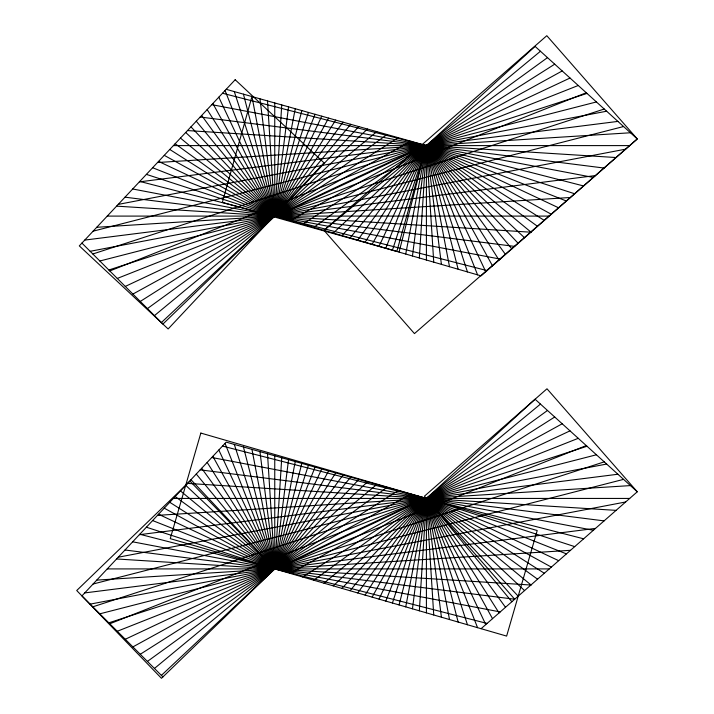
<?xml version="1.0" encoding="UTF-8"?>
<svg xmlns="http://www.w3.org/2000/svg" width="714" height="714" viewBox="0 0 714 714"><rect width="100%" height="100%" fill="white"/><g stroke="black" fill="none" stroke-linecap="round" stroke-linejoin="round"><path stroke-width="1.07" d="M81.923 243.081L162.908 324.076L274.756 216.092L281.744 104.931M358.794 479.424L274.756 568.915L190.004 481.147L76.719 590.523L161.462 678.3L274.756 568.915L281.744 457.754M419.341 257.977L426.41 145.602L535.081 46.392L637.281 138.953L481.084 275.863L274.756 216.092L146.388 174.377M419.341 610.809L426.41 498.434L535.081 399.224L637.281 491.785L481.084 628.695M152.618 167.728L274.756 216.092L288.554 106.841M146.388 527.209L274.756 568.915L288.554 459.673M412.46 255.987L426.41 145.602L226.195 89.312M412.46 608.819L426.41 498.434L226.195 442.136L81.923 595.913L162.908 676.908M158.553 161.409L274.756 216.092L295.239 108.724M152.618 520.56L274.756 568.915L295.239 461.547M405.722 254.032L426.41 145.602L574.725 193.789M405.722 606.864L426.41 498.434L574.725 546.621M164.247 155.34L274.756 216.092L301.843 110.581M158.553 514.241L274.756 568.915L301.843 463.404M399.064 252.104L426.41 145.602L566.443 201.045M399.064 604.936L426.41 498.434L566.443 553.877M558.687 207.845L426.41 145.602L396.832 251.417L222.375 202.365L251.953 96.551L274.756 216.092L358.794 126.592M169.762 149.458L274.756 216.092L308.43 112.428M164.247 508.163L274.756 568.915L308.43 465.26M392.432 250.177L426.41 145.602L551.342 214.28M392.432 603.009L426.41 498.434L558.687 560.677M175.144 143.719L274.756 216.092L315.061 114.294M385.765 248.249L426.41 145.602L544.327 220.439M169.762 502.29L274.756 568.915L315.061 467.126M385.765 601.081L426.41 498.434L551.342 567.112M180.446 138.07L274.756 216.092L321.764 116.177M379.027 246.294L426.41 145.602L537.562 226.365M175.144 496.551L274.756 568.915L321.764 469.009M379.027 599.126L426.41 498.434L544.327 573.262M185.702 132.465L274.756 216.092L328.618 118.105M372.146 244.304L426.41 145.602L530.993 232.121M180.446 490.902L274.756 568.915L328.618 470.937M372.146 597.136L426.41 498.434L537.562 579.188M190.968 126.86L274.756 216.092L335.678 120.095M365.068 242.251L426.41 145.602L524.549 237.762M185.702 485.297L274.756 568.915L335.678 472.918M365.068 595.083L426.41 498.434L530.993 584.953M196.27 121.21L274.756 216.092L343.006 122.148M357.732 240.127L426.41 145.602L518.194 243.34M190.968 479.692L274.756 568.915L343.006 474.98M357.732 592.959L426.41 498.434L524.549 590.594M201.651 115.472L274.756 216.092L350.681 124.307M350.047 237.905L426.41 145.602L511.858 248.891M196.27 474.042L274.756 568.915L350.681 477.139M350.047 590.728L426.41 498.434L518.194 596.172M341.935 235.549L426.41 145.602L505.503 254.47M341.935 588.381L426.41 498.434L511.858 601.724M161.382 322.549L367.46 129.029M333.286 233.05L426.41 145.602L499.068 260.101M161.382 675.382L367.46 481.861M333.286 585.873L426.41 498.434L505.503 607.293M323.969 230.345L546.799 35.7L637.281 138.953L414.459 333.599L323.969 230.345L540.453 51.256M154.447 315.615L376.813 131.662M154.447 668.447L376.813 484.485M323.969 583.177L540.453 404.088M147.432 308.591L387.015 134.527M313.812 227.409L547.486 57.629M147.432 661.423L387.015 487.359M313.812 580.232L547.486 410.461M140.274 301.433L398.287 137.695M302.62 224.16L554.716 64.18M140.274 654.265L398.287 490.527M302.62 576.992L554.716 417.003M132.902 294.07L410.898 141.238M290.107 220.537L562.195 70.954M132.902 646.902L410.898 494.07M290.107 573.369L562.195 423.777M125.271 286.43L425.241 145.272M275.907 216.422L570.004 78.031M125.271 639.262L425.241 498.104M275.907 569.254L570.004 430.854M109.795 270.954L578.242 85.484M117.275 278.442L586.265 92.749M109.795 623.786L578.242 438.316M117.275 631.265L586.265 445.581M92.829 253.988L587.006 93.418M108.831 269.999L604.24 109.028M92.829 606.82L587.006 446.25M108.831 622.831L604.24 461.86M93.088 231.184L596.422 101.95M99.835 261.003L623.563 126.53M93.088 584.016L596.422 454.782M99.835 613.826L623.563 479.362M118.229 204.391L606.659 111.214M90.142 251.301L625.651 149.155M118.229 557.223L606.659 464.046M90.142 604.133L625.651 501.978M139.364 181.865L617.905 121.407M84.725 240.091L595.512 175.564M139.364 534.697L617.905 474.239M84.725 592.923L595.512 528.396M157.508 162.515L630.444 132.768M96.738 227.284L570.513 197.483M157.508 515.347L630.444 485.591M96.738 580.116L570.513 550.307M173.386 145.602L629.694 145.602M107.252 216.092L549.28 216.092M173.386 498.434L629.694 498.434M107.252 568.915L549.28 568.915M187.487 130.573L616.084 157.535M116.587 206.141L530.895 232.202M187.487 483.396L616.084 510.367M116.587 558.964L530.895 585.034M200.197 117.025L604.089 168.049M125.004 197.171L514.705 246.401M200.197 469.857L604.089 520.881M125.004 550.003L514.705 599.233L424.446 496.194L546.995 388.782L637.281 491.785M211.79 104.663L593.361 177.447M132.679 188.987L500.219 259.102M211.79 457.495L593.361 530.279M132.679 541.819L500.219 611.925M222.5 93.248L583.641 185.97M139.765 181.427L487.091 270.606M222.5 446.08L583.641 538.802M139.765 534.259L487.091 623.438M201.651 468.304L274.756 568.915L274.756 455.791M207.167 109.59L274.756 216.092L274.756 102.959M499.068 612.933L426.41 498.434L426.41 612.853M207.167 462.422L274.756 568.915L267.509 453.756M426.41 260.021L426.41 145.602L492.517 265.849M212.87 103.521L274.756 216.092L267.509 100.924M492.517 618.681L426.41 498.434L433.737 614.977M212.87 456.344L274.756 568.915L259.941 451.623M433.737 262.145L426.41 145.602L485.77 271.757M485.77 624.589L426.41 498.434L441.413 617.199M218.805 97.193L274.756 216.092L259.941 98.791M218.805 450.016L274.756 568.915L251.953 449.383M441.413 264.376L426.41 145.602L477.577 274.854M477.577 627.677L426.41 498.434L449.508 619.547M225.044 90.535L274.756 216.092L243.447 94.159M225.044 443.367L274.756 568.915L243.447 446.991M449.508 266.715L426.41 145.602L467.447 271.918M467.447 624.741L426.41 498.434L458.147 622.055M234.299 91.588L274.756 216.092M234.299 444.42L274.756 568.915M426.41 145.602L458.147 269.223M200.839 433.077L170.253 538.642L506.628 636.094L537.205 530.529L200.839 433.077M235.174 79.736L79.308 245.884L168.138 328.958L324.004 162.819L235.174 79.736"/></g></svg>
